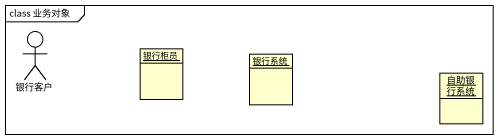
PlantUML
@startuml
mainframe class 业务对象
allowmixing
hide circle
hide empty members
actor 银行客户
object 银行柜员
object 银行系统
object 自助银行系统
@enduml
